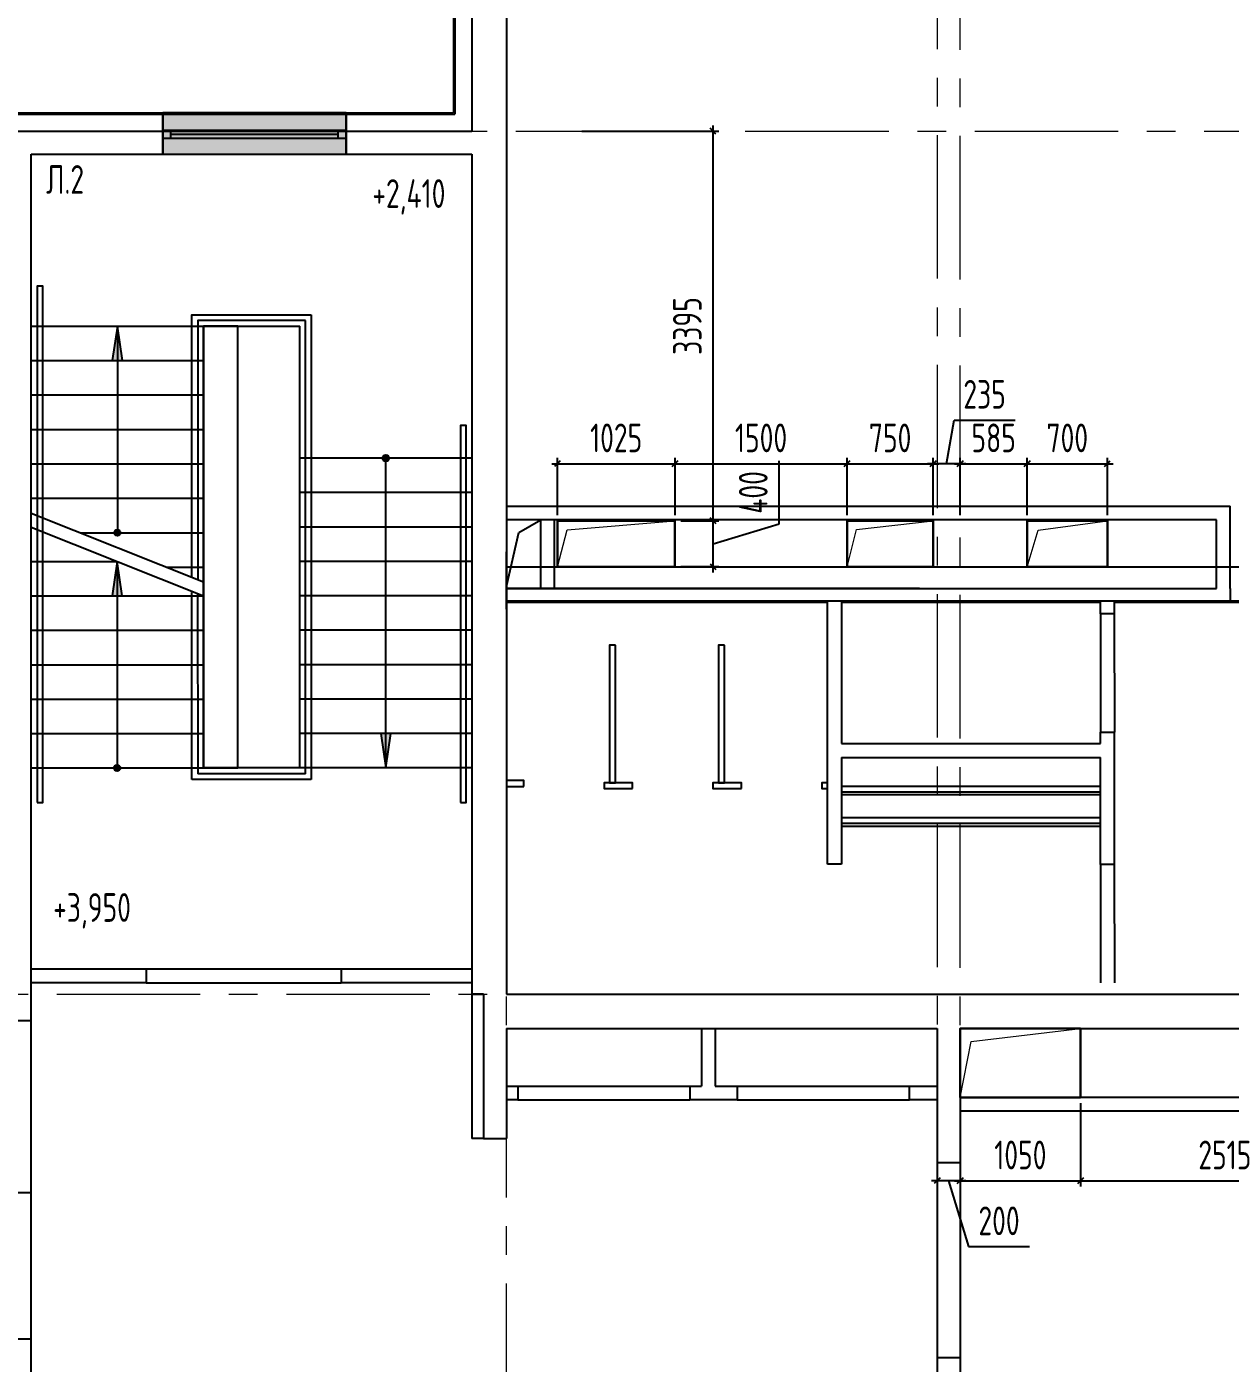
# Model space of a CAD drawing. Header units: millimetres. Extents: x -185251 to 7892985, y -102157 to 319855.
# Drawn here: x -157688 to -147199, y 27520 to 39167 of the extents above; entities that cross this region are included whole.
import ezdxf
from ezdxf import colors
from ezdxf.entities.mleader import LeaderData, LeaderLine
from ezdxf.math import Vec2, Vec3

# ---------------------------------------------------------------- set-up
doc = ezdxf.new("R2010")
doc.units = ezdxf.units.MM
doc.header["$LTSCALE"] = 10
doc.linetypes.add('CENTER', pattern=[2, 1.25, -0.25, 0.25, -0.25])
for name, color, linetype, lineweight in [('013', 7, 'Continuous', 13), ('АР_Оси', 142, 'Continuous', 9), ('АР_Перегородки газоблок', 165, 'Continuous', 30)]:
    doc.layers.add(name, color=color, linetype=linetype, lineweight=lineweight)
doc.layers.add('Архитектура', color=251, linetype='Continuous')
doc.layers.add('М_предполагаемые ригели', color=161, linetype='Continuous')
doc.layers.get('0').off()
doc.layers.get('0').freeze()
doc.styles.add('ISOCPEUR', font='isocpeur.ttf', dxfattribs={"width": 0.7})
doc.styles.add('ГОСТ 2.304', font='isocpeur.ttf', dxfattribs={"width": 0.7})
doc.dimstyles.new('СПДС', dxfattribs={"dimscale": 100, "dimtxt": 2.5, "dimasz": 0.5, "dimexe": 0.5, "dimexo": 1, "dimgap": 1, "dimtad": 1, "dimdec": 0, "dimrnd": 5, "dimtxsty": 'ГОСТ 2.304', "dimblk": 'OBLIQUE', "dimcen": 2.5, "dimdle": 0.5, "dimadec": 0, "dimazin": 2, "dimtfac": 0.75, "dimtdec": 0, "dimtmove": 1, "dimatfit": 3, "dimfxl": 1, "dimtolj": 1, "dimarcsym": 1})

# ---------------------------------------------------------------- blocks, each defined once
blk = doc.blocks.new('*U120')
h = blk.add_hatch(color=256)
h.dxf.hatch_style = 1
edge = h.paths.add_edge_path()
edge.add_arc((0, 0), 27.6, 359.64, 719.64)
h = blk.add_hatch(color=256)
h.dxf.hatch_style = 1
h.paths.add_polyline_path([(1500, -44), (1500, 44), (1800, 0)])
blk.add_line((1800, 0), (0, 0))
blk.add_lwpolyline([(1500, 44), (1500, -44), (1800, 0), (1500, 44)])
blk.add_circle((0, 0), 27.6)
blk = doc.blocks.new('*U35')
h = blk.add_hatch(color=256)
h.dxf.hatch_style = 1
edge = h.paths.add_edge_path()
edge.add_arc((0, 0), 27.6, 359.64, 719.64)
h = blk.add_hatch(color=256)
h.dxf.hatch_style = 1
h.paths.add_polyline_path([(2400, -44), (2400, 44), (2700, 0)])
blk.add_line((2700, 0), (0, 0))
blk.add_lwpolyline([(2400, 44), (2400, -44), (2700, 0), (2400, 44)])
blk.add_circle((0, 0), 27.6)
blk = doc.blocks.new('_DOTSMALL')
at = {"color": 0, "linetype": 'ByBlock', "const_width": 0.5}
blk.add_lwpolyline([(-0.0625, 0, 1), (0.0625, 0, 1)], format="xyb", close=True, dxfattribs=at)
blk = doc.blocks.new('A$Cf7807619')
at = {"layer": 'АР_Перегородки газоблок', "color": 0, "lineweight": 25, "ltscale": 100}
for points in [[(0, -250), (2257, -250)], [(0, -300), (2257, -300)], [(2257, -325), (0, -325)]]:
    blk.add_lwpolyline(points, dxfattribs=at)
blk = doc.blocks.new('*U57')
h = blk.add_hatch(color=256)
h.dxf.hatch_style = 1
edge = h.paths.add_edge_path()
edge.add_arc((0, 0), 27.6, 359.64, 719.64)
h = blk.add_hatch(color=256)
h.dxf.hatch_style = 1
h.paths.add_polyline_path([(1500, -44), (1500, 44), (1800, 0)])
blk.add_line((1800, 0), (0, 0))
blk.add_lwpolyline([(1500, 44), (1500, -44), (1800, 0), (1500, 44)])
blk.add_circle((0, 0), 27.6)
blk = doc.blocks.new('*U40')
at = {"true_color": 0xffffff}
h = blk.add_hatch(color=7, dxfattribs=at)
h.dxf.hatch_style = 1
h.paths.add_polyline_path([(-1600, -140), (0, -140), (0, 220), (-1600, 220)])
at = {"lineweight": 30}
for p, q in [((-1600, -140), (-1600, 220)), ((0, -140), (0, 220))]:
    blk.add_line(p, q, dxfattribs=at)
for p, q in [((0, 220), (-1600, 220)), ((-1600, 70), (0, 70)), ((-1600, 0), (0, 0)), ((-1530, 0), (-1530, 70)), ((-1530, 35), (-70, 35)), ((-70, 0), (-70, 70)), ((-1600, -140), (0, -140)), ((-1600, -140), (-1600, -140)), ((-1600, -140), (-1600, -140)), ((0, -140), (0, -140)), ((0, -140), (0, -140))]:
    blk.add_line(p, q)
blk = doc.blocks.new('_Oblique')
at = {"color": 0, "linetype": 'ByBlock', "lineweight": -2}
blk.add_line((-0.5, -0.5), (0.5, 0.5), dxfattribs=at)
blk = doc.blocks.new('*D343')
at = {"layer": '013', "color": 0, "linetype": 'ByBlock', "lineweight": -2, "transparency": 16777216}
for p, q in [((-153063, 34912), (-153063, 35409)), ((-152038, 34912), (-152038, 35409)), ((-153113, 35359), (-151988, 35359))]:
    blk.add_line(p, q, dxfattribs=at)
at = {"layer": 'Defpoints', "color": 0, "linetype": 'ByBlock', "transparency": 16777216}
for p in [(-152038, 35359), (-153063, 34862), (-152038, 34862)]:
    blk.add_point(p, dxfattribs=at)
at = {"layer": '013', "color": 0, "linetype": 'ByBlock', "lineweight": -2, "transparency": 16777216, "xscale": 50, "yscale": 50, "zscale": 50, "rotation": 180}
blk.add_blockref('_Oblique', (-153063, 35359), dxfattribs=at)
at = {"layer": '013', "color": 0, "linetype": 'ByBlock', "lineweight": -2, "transparency": 16777216, "xscale": 50, "yscale": 50, "zscale": 50}
blk.add_blockref('_Oblique', (-152038, 35359), dxfattribs=at)
at = {"layer": '013', "color": 0, "linetype": 'ByBlock', "transparency": 16777216, "insert": (-152551, 35584), "char_height": 250, "attachment_point": 5, "style": 'ГОСТ 2.304'}
blk.add_mtext('\\A1;1025', dxfattribs=at)
blk = doc.blocks.new('*D344')
at = {"layer": '013', "color": 0, "linetype": 'ByBlock', "lineweight": -2, "transparency": 16777216}
for p, q in [((-148969, 34919), (-148969, 35409)), ((-148269, 34912), (-148269, 35409)), ((-149019, 35359), (-148219, 35359))]:
    blk.add_line(p, q, dxfattribs=at)
at = {"layer": 'Defpoints', "color": 0, "linetype": 'ByBlock', "transparency": 16777216}
for p in [(-148269, 35359), (-148969, 34869), (-148269, 34862)]:
    blk.add_point(p, dxfattribs=at)
at = {"layer": '013', "color": 0, "linetype": 'ByBlock', "lineweight": -2, "transparency": 16777216, "xscale": 50, "yscale": 50, "zscale": 50, "rotation": 180}
blk.add_blockref('_Oblique', (-148969, 35359), dxfattribs=at)
at = {"layer": '013', "color": 0, "linetype": 'ByBlock', "lineweight": -2, "transparency": 16777216, "xscale": 50, "yscale": 50, "zscale": 50}
blk.add_blockref('_Oblique', (-148269, 35359), dxfattribs=at)
at = {"layer": '013', "color": 0, "linetype": 'ByBlock', "transparency": 16777216, "insert": (-148619, 35584), "char_height": 250, "attachment_point": 5, "style": 'ГОСТ 2.304'}
blk.add_mtext('\\A1;700', dxfattribs=at)
blk = doc.blocks.new('*D351')
at = {"layer": '013', "color": 0, "linetype": 'ByBlock', "lineweight": -2, "transparency": 16777216}
for p, q in [((-152850, 38257), (-151656, 38257)), ((-151706, 34812), (-151706, 38307)), ((-151988, 34862), (-151656, 34862))]:
    blk.add_line(p, q, dxfattribs=at)
at = {"layer": 'Defpoints', "color": 0, "linetype": 'ByBlock', "transparency": 16777216}
for p in [(-152900, 38257), (-151706, 38257), (-152038, 34862)]:
    blk.add_point(p, dxfattribs=at)
at = {"layer": '013', "color": 0, "linetype": 'ByBlock', "lineweight": -2, "transparency": 16777216, "xscale": 50, "yscale": 50, "zscale": 50}
for p, rotation in [((-151706, 38257), 90), ((-151706, 34862), 270)]:
    blk.add_blockref('_Oblique', p, dxfattribs=dict(at, rotation=rotation))
at = {"layer": '013', "color": 0, "linetype": 'ByBlock', "transparency": 16777216, "insert": (-151931, 36559), "char_height": 250, "attachment_point": 5, "rotation": 90, "style": 'ГОСТ 2.304'}
blk.add_mtext('\\A1;3395', dxfattribs=at)
blk = doc.blocks.new('*D304')
at = {"layer": '013', "color": 0, "linetype": 'ByBlock', "lineweight": -2, "transparency": 16777216}
for p, q in [((-149553, 29786), (-149553, 29060)), ((-148503, 29786), (-148503, 29060)), ((-149603, 29110), (-148453, 29110))]:
    blk.add_line(p, q, dxfattribs=at)
at = {"layer": 'Defpoints', "color": 0, "linetype": 'ByBlock', "transparency": 16777216}
for p in [(-149553, 29836), (-148503, 29836), (-148503, 29110)]:
    blk.add_point(p, dxfattribs=at)
at = {"layer": '013', "color": 0, "linetype": 'ByBlock', "lineweight": -2, "transparency": 16777216, "xscale": 50, "yscale": 50, "zscale": 50, "rotation": 180}
blk.add_blockref('_Oblique', (-149553, 29110), dxfattribs=at)
at = {"layer": '013', "color": 0, "linetype": 'ByBlock', "lineweight": -2, "transparency": 16777216, "xscale": 50, "yscale": 50, "zscale": 50}
blk.add_blockref('_Oblique', (-148503, 29110), dxfattribs=at)
at = {"layer": '013', "color": 0, "linetype": 'ByBlock', "transparency": 16777216, "insert": (-149028, 29335), "char_height": 250, "attachment_point": 5, "style": 'ГОСТ 2.304'}
blk.add_mtext('\\A1;1050', dxfattribs=at)
blk = doc.blocks.new('*D323')
at = {"layer": '013', "color": 0, "linetype": 'ByBlock', "lineweight": -2, "transparency": 16777216}
for p, q in [((-150538, 34912), (-150538, 35409)), ((-149788, 34912), (-149788, 35409)), ((-150588, 35359), (-149738, 35359))]:
    blk.add_line(p, q, dxfattribs=at)
at = {"layer": 'Defpoints', "color": 0, "linetype": 'ByBlock', "transparency": 16777216}
for p in [(-149788, 35359), (-150538, 34862), (-149788, 34862)]:
    blk.add_point(p, dxfattribs=at)
at = {"layer": '013', "color": 0, "linetype": 'ByBlock', "lineweight": -2, "transparency": 16777216, "xscale": 50, "yscale": 50, "zscale": 50, "rotation": 180}
blk.add_blockref('_Oblique', (-150538, 35359), dxfattribs=at)
at = {"layer": '013', "color": 0, "linetype": 'ByBlock', "lineweight": -2, "transparency": 16777216, "xscale": 50, "yscale": 50, "zscale": 50}
blk.add_blockref('_Oblique', (-149788, 35359), dxfattribs=at)
at = {"layer": '013', "color": 0, "linetype": 'ByBlock', "transparency": 16777216, "insert": (-150163, 35584), "char_height": 250, "attachment_point": 5, "style": 'ГОСТ 2.304'}
blk.add_mtext('\\A1;750', dxfattribs=at)
blk = doc.blocks.new('*D551')
at = {"layer": '013', "color": 0, "linetype": 'ByBlock', "lineweight": -2, "transparency": 16777216}
for p, q in [((-149753, 29765), (-149753, 29061)), ((-149553, 29786), (-149553, 29061)), ((-149503, 29111), (-149803, 29111)), ((-149653, 29111), (-149481, 28536)), ((-149481, 28536), (-148948, 28536))]:
    blk.add_line(p, q, dxfattribs=at)
at = {"layer": 'Defpoints', "color": 0, "linetype": 'ByBlock', "transparency": 16777216}
for p in [(-149553, 29836), (-149753, 29815), (-149753, 29111)]:
    blk.add_point(p, dxfattribs=at)
at = {"layer": '013', "color": 0, "linetype": 'ByBlock', "lineweight": -2, "transparency": 16777216, "xscale": 50, "yscale": 50, "zscale": 50, "rotation": 180}
blk.add_blockref('_Oblique', (-149753, 29111), dxfattribs=at)
at = {"layer": '013', "color": 0, "linetype": 'ByBlock', "lineweight": -2, "transparency": 16777216, "xscale": 50, "yscale": 50, "zscale": 50}
blk.add_blockref('_Oblique', (-149553, 29111), dxfattribs=at)
at = {"layer": '013', "color": 0, "linetype": 'ByBlock', "transparency": 16777216, "insert": (-149214, 28761), "char_height": 250, "attachment_point": 5, "style": 'ГОСТ 2.304'}
blk.add_mtext('\\A1;200', dxfattribs=at)
blk = doc.blocks.new('*D552')
at = {"layer": '013', "color": 0, "linetype": 'ByBlock', "lineweight": -2, "transparency": 16777216}
for p, q in [((-145988, 29836), (-145988, 29060)), ((-148503, 29786), (-148503, 29060)), ((-148553, 29110), (-145938, 29110))]:
    blk.add_line(p, q, dxfattribs=at)
at = {"layer": 'Defpoints', "color": 0, "linetype": 'ByBlock', "transparency": 16777216}
for p in [(-148503, 29836), (-145988, 29886), (-145988, 29110)]:
    blk.add_point(p, dxfattribs=at)
at = {"layer": '013', "color": 0, "linetype": 'ByBlock', "lineweight": -2, "transparency": 16777216, "xscale": 50, "yscale": 50, "zscale": 50, "rotation": 180}
blk.add_blockref('_Oblique', (-148503, 29110), dxfattribs=at)
at = {"layer": '013', "color": 0, "linetype": 'ByBlock', "lineweight": -2, "transparency": 16777216, "xscale": 50, "yscale": 50, "zscale": 50}
blk.add_blockref('_Oblique', (-145988, 29110), dxfattribs=at)
at = {"layer": '013', "color": 0, "linetype": 'ByBlock', "transparency": 16777216, "insert": (-147246, 29335), "char_height": 250, "attachment_point": 5, "style": 'ГОСТ 2.304'}
blk.add_mtext('\\A1;2515', dxfattribs=at)
blk = doc.blocks.new('*D555')
at = {"layer": '013', "color": 0, "linetype": 'ByBlock', "lineweight": -2, "transparency": 16777216}
for p, q in [((-151131, 34834), (-151131, 35384)), ((-151988, 34862), (-151656, 34862)), ((-151706, 34412), (-151706, 34912)), ((-151706, 34662), (-151131, 34834)), ((-151988, 34462), (-151656, 34462))]:
    blk.add_line(p, q, dxfattribs=at)
at = {"layer": 'Defpoints', "color": 0, "linetype": 'ByBlock', "transparency": 16777216}
for p in [(-152038, 34862), (-151706, 34862), (-152038, 34462)]:
    blk.add_point(p, dxfattribs=at)
at = {"layer": '013', "color": 0, "linetype": 'ByBlock', "lineweight": -2, "transparency": 16777216, "xscale": 50, "yscale": 50, "zscale": 50}
for p, rotation in [((-151706, 34862), 90), ((-151706, 34462), 270)]:
    blk.add_blockref('_Oblique', p, dxfattribs=dict(at, rotation=rotation))
at = {"layer": '013', "color": 0, "linetype": 'ByBlock', "transparency": 16777216, "insert": (-151356, 35109), "char_height": 250, "attachment_point": 5, "rotation": 90, "style": 'ГОСТ 2.304'}
blk.add_mtext('\\A1;400', dxfattribs=at)
blk = doc.blocks.new('*D556')
at = {"layer": '013', "color": 0, "linetype": 'ByBlock', "lineweight": -2, "transparency": 16777216}
for p, q in [((-152038, 34912), (-152038, 35409)), ((-150538, 34912), (-150538, 35409)), ((-152088, 35359), (-150488, 35359))]:
    blk.add_line(p, q, dxfattribs=at)
at = {"layer": 'Defpoints', "color": 0, "linetype": 'ByBlock', "transparency": 16777216}
for p in [(-150538, 35359), (-152038, 34862), (-150538, 34862)]:
    blk.add_point(p, dxfattribs=at)
at = {"layer": '013', "color": 0, "linetype": 'ByBlock', "lineweight": -2, "transparency": 16777216, "xscale": 50, "yscale": 50, "zscale": 50, "rotation": 180}
blk.add_blockref('_Oblique', (-152038, 35359), dxfattribs=at)
at = {"layer": '013', "color": 0, "linetype": 'ByBlock', "lineweight": -2, "transparency": 16777216, "xscale": 50, "yscale": 50, "zscale": 50}
blk.add_blockref('_Oblique', (-150538, 35359), dxfattribs=at)
at = {"layer": '013', "color": 0, "linetype": 'ByBlock', "transparency": 16777216, "insert": (-151288, 35584), "char_height": 250, "attachment_point": 5, "style": 'ГОСТ 2.304'}
blk.add_mtext('\\A1;1500', dxfattribs=at)
blk = doc.blocks.new('*D557')
at = {"layer": '013', "color": 0, "linetype": 'ByBlock', "lineweight": -2, "transparency": 16777216}
for p, q in [((-149553, 34912), (-149553, 35409)), ((-148969, 34912), (-148969, 35409)), ((-149603, 35359), (-148919, 35359))]:
    blk.add_line(p, q, dxfattribs=at)
at = {"layer": 'Defpoints', "color": 0, "linetype": 'ByBlock', "transparency": 16777216}
for p in [(-148969, 35359), (-149553, 34862), (-148969, 34862)]:
    blk.add_point(p, dxfattribs=at)
at = {"layer": '013', "color": 0, "linetype": 'ByBlock', "lineweight": -2, "transparency": 16777216, "xscale": 50, "yscale": 50, "zscale": 50, "rotation": 180}
blk.add_blockref('_Oblique', (-149553, 35359), dxfattribs=at)
at = {"layer": '013', "color": 0, "linetype": 'ByBlock', "lineweight": -2, "transparency": 16777216, "xscale": 50, "yscale": 50, "zscale": 50}
blk.add_blockref('_Oblique', (-148969, 35359), dxfattribs=at)
at = {"layer": '013', "color": 0, "linetype": 'ByBlock', "transparency": 16777216, "insert": (-149261, 35584), "char_height": 250, "attachment_point": 5, "style": 'ГОСТ 2.304'}
blk.add_mtext('\\A1;585', dxfattribs=at)
blk = doc.blocks.new('*D559')
at = {"layer": '013', "color": 0, "linetype": 'ByBlock', "lineweight": -2, "transparency": 16777216}
for p, q in [((-149671, 35359), (-149606, 35739)), ((-149606, 35739), (-149074, 35739)), ((-149788, 34912), (-149788, 35409)), ((-149553, 34919), (-149553, 35409)), ((-149503, 35359), (-149838, 35359))]:
    blk.add_line(p, q, dxfattribs=at)
at = {"layer": 'Defpoints', "color": 0, "linetype": 'ByBlock', "transparency": 16777216}
for p in [(-149788, 35359), (-149788, 34862), (-149553, 34869)]:
    blk.add_point(p, dxfattribs=at)
at = {"layer": '013', "color": 0, "linetype": 'ByBlock', "lineweight": -2, "transparency": 16777216, "xscale": 50, "yscale": 50, "zscale": 50, "rotation": 180}
blk.add_blockref('_Oblique', (-149788, 35359), dxfattribs=at)
at = {"layer": '013', "color": 0, "linetype": 'ByBlock', "lineweight": -2, "transparency": 16777216, "xscale": 50, "yscale": 50, "zscale": 50}
blk.add_blockref('_Oblique', (-149553, 35359), dxfattribs=at)
at = {"layer": '013', "color": 0, "linetype": 'ByBlock', "transparency": 16777216, "insert": (-149340, 35964), "char_height": 250, "attachment_point": 5, "style": 'ГОСТ 2.304'}
blk.add_mtext('\\A1;235', dxfattribs=at)

msp = doc.modelspace()

# ---------------------------------------------------------------- linework, layer by layer
at = {"layer": '013', "color": 1, "linetype": 'ByBlock', "lineweight": 30}
for points in [[(-153063.2, 34461.6), (-152038.2, 34461.6), (-152038.2, 34861.6), (-153063.2, 34861.6)], [(-150538.2, 34461.6), (-149788.2, 34461.6), (-149788.2, 34861.6), (-150538.2, 34861.6)], [(-148968.6, 34461.6), (-148268.6, 34461.6), (-148268.6, 34861.6), (-148968.6, 34861.6)], [(-149553.1, 29836), (-148503.1, 29836), (-148503.1, 30436), (-149553.1, 30436)]]:
    msp.add_lwpolyline(points, close=True, dxfattribs=at)
at = {"layer": '013', "color": 1, "linetype": 'ByBlock'}
for points in [[(-153063.2, 34461.6), (-152978.7, 34783.3), (-152038.2, 34861.6)], [(-150538.2, 34461.6), (-150455.4, 34785.2), (-149788.2, 34861.6)], [(-148968.6, 34461.6), (-148872.4, 34781), (-148268.6, 34861.6)], [(-149553.1, 29836), (-149457.9, 30323.1), (-148503.1, 30436)]]:
    msp.add_lwpolyline(points, dxfattribs=at)
at = {"layer": 'АР_Оси', "linetype": 'CENTER', "ltscale": 100}
for p, q in [((-153508.1, 8965.3), (-153508.1, 43272.8)), ((-149751.2, 8971.8), (-149751.2, 43279.3)), ((-149553.1, 8965.3), (-149553.1, 43272.8)), ((-175425.4, 38256.6), (-99639.7, 38256.6)), ((-175425.4, 30736.6), (-99639.7, 30736.6))]:
    msp.add_line(p, q, dxfattribs=at)
at = {"layer": 'Архитектура', "lineweight": 25, "transparency": 33554684}
for p, q in [((-153968.1, 42381.6), (-153968.1, 38416.6)), ((-153958.1, 42371.6), (-153958.1, 38406.6)), ((-153808.1, 42221.6), (-153808.1, 38256.6)), ((-153508.1, 41921.6), (-153508.1, 30736.6)), ((-158633.3, 38406.6), (-153958.1, 38406.6)), ((-158623.3, 38416.6), (-153968.1, 38416.6)), ((-170783.3, 38256.6), (-153808.1, 38256.6)), ((-157648.1, 30507.9), (-157648.1, 38056.6)), ((-157648.1, 38056.6), (-153808.1, 38056.6)), ((-153808.1, 38056.6), (-153808.1, 30736.6)), ((-157648.1, 36557.9), (-156148.1, 36557.9)), ((-156148.3, 36557.9), (-155308.2, 36557.9)), ((-157648.1, 36257.9), (-156148.1, 36257.9)), ((-157648.1, 35957.9), (-156148.1, 35957.9)), ((-157648.1, 35657.9), (-156148.1, 35657.9)), ((-157648.1, 35357.9), (-156148.1, 35357.9)), ((-153808.1, 35407.4), (-155308, 35407.4)), ((-153809.4, 35107.4), (-155309.3, 35107.4)), ((-157648.1, 35057.9), (-156148.1, 35057.9)), ((-147198.6, 34271.2), (-147198.6, 34989.4)), ((-157648.1, 34928), (-156148.1, 34328.5)), ((-153400, 34759.2), (-153208.2, 34869.4)), ((-153208.2, 34271.2), (-153208.2, 34869.4)), ((-153088.2, 34271.2), (-153088.2, 34869.4)), ((-147318.6, 34271.2), (-147318.6, 34869.4)), ((-157648.1, 34807.4), (-156148.1, 34207.9)), ((-157222.6, 34757.9), (-156148.1, 34757.9)), ((-153809.3, 34807.4), (-155309.3, 34807.4)), ((-153506.4, 34290.4), (-153400, 34759.2)), ((-157648.1, 34507.4), (-156897.5, 34507.4)), ((-153808.1, 34507.4), (-155308.1, 34507.4)), ((-153506.4, 34590.4), (-153506.4, 34090.4)), ((-153506.4, 34090.4), (-153506.4, 34590.4)), ((-153506.4, 34590.4), (-153506.4, 34090.4)), ((-156472, 34457.9), (-156148.1, 34457.9)), ((-149906.4, 34270.4), (-153506.4, 34270.4)), ((-153506.4, 34270.4), (-149906.4, 34270.4)), ((-157648.1, 34207.4), (-156148.2, 34207.4)), ((-156248.1, 32606.4), (-156248.1, 34237)), ((-153809.3, 34207.4), (-155309.3, 34207.4)), ((-147198.6, 34151.2), (-145698.6, 34151.2)), ((-148330.4, 34049.6), (-148330.8, 33019.6)), ((-148210.4, 34049.9), (-148207.2, 33019.6)), ((-157648.1, 33907.4), (-156148.1, 33907.4)), ((-153809.3, 33907.4), (-155309.3, 33907.4)), ((-157648.1, 33605.6), (-156148.1, 33607.4)), ((-153809.4, 33607.4), (-155309.3, 33607.4)), ((-157653.1, 33307.4), (-156148.1, 33307.4)), ((-153809.4, 33307.4), (-155309.3, 33307.4)), ((-157653.1, 33007.5), (-156148.1, 33007.5)), ((-153809.4, 33007.4), (-155309.3, 33007.4)), ((-157653.1, 32707.4), (-156148.1, 32707.4)), ((-155258, 32656.4), (-156198.1, 32656.4)), ((-153808.2, 32707.4), (-156148.1, 32707.4)), ((-155208, 32606.4), (-156248.1, 32606.4)), ((-148330.4, 31866.3), (-148330.8, 30836.3)), ((-148210.4, 31866.6), (-148207.2, 30836.3)), ((-156648.1, 30956.6), (-154948.1, 30956.6)), ((-154948.1, 30956.6), (-154948.1, 30836.6)), ((-156648.1, 30836.6), (-154948.1, 30836.6)), ((-153808.1, 30736.6), (-153708.1, 30736.6)), ((-153808.1, 30736.6), (-153808.1, 29479.1)), ((-153708.1, 30736.6), (-153808.1, 30736.6)), ((-153708.1, 30736.6), (-153708.1, 29479.1)), ((-153508.1, 30736.6), (-142553.1, 30736.6)), ((-153808.1, 30556.6), (-153808.1, 30436.6)), ((-157848.1, 30507.9), (-157648.1, 30507.9)), ((-157648.1, 29007.8), (-157648.1, 30507.8)), ((-153508.1, 30436.6), (-153508.1, 29479.1)), ((-153508.1, 30436.6), (-149753.1, 30436.6)), ((-149753.1, 30436.6), (-149753.1, 29269.1)), ((-149553.1, 30436.6), (-142553.1, 30436.6)), ((-149553.1, 30436.6), (-149553.1, 29269.1)), ((-153408.1, 29935.4), (-151908.1, 29935.4)), ((-151494.9, 29935.4), (-149994.9, 29935.4)), ((-145238.1, 29835.4), (-149553.1, 29835.4)), ((-153408.1, 29815.4), (-151908.1, 29815.4)), ((-151494.9, 29815.4), (-149994.9, 29815.4)), ((-144748.1, 29715.4), (-149553.1, 29715.4)), ((-153708.1, 29479.1), (-153808.1, 29479.1)), ((-153708.1, 29479.1), (-153508.1, 29479.1)), ((-149753.1, 29269.1), (-149553.1, 29269.1)), ((-149753.1, 29269.1), (-149553.1, 29269.1)), ((-149751.2, 27560.6), (-149751.2, 29260.6)), ((-149551.2, 27560.6), (-149551.2, 29243.6)), ((-157848.1, 29007.9), (-157648.1, 29007.9)), ((-157648.1, 27731.6), (-157648.1, 29007.9)), ((-157848.1, 27731.6), (-157648.1, 27731.6)), ((-157648.1, 26231.6), (-157648.1, 27731.6)), ((-149753.1, 27569.1), (-149753.1, 17226.6)), ((-149753.1, 27569.1), (-149553.1, 27569.1)), ((-149553.1, 27569.1), (-149553.1, 26766.6))]:
    msp.add_line(p, q, dxfattribs=at)
for points in [[(-157597.9, 32407.4), (-157547.9, 32407.4), (-157547.9, 36907.4), (-157597.9, 36907.4)], [(-156148.1, 32707.4), (-155848.1, 32707.4), (-155848.1, 36557.8), (-156148.1, 36557.8)], [(-153908.2, 32407.4), (-153858.2, 32407.4), (-153858.2, 35693.2), (-153908.2, 35693.2)], [(-152558.1, 33777.4), (-152608.1, 33777.4), (-152608.1, 32577.4), (-152558.1, 32577.4)], [(-151607.8, 33777.4), (-151657.8, 33777.4), (-151657.8, 32577.4), (-151607.8, 32577.4)], [(-153356.3, 32547.4), (-153356.3, 32597.4), (-153508.1, 32597.4), (-153508.1, 32547.4)], [(-152407.8, 32527.4), (-152407.8, 32577.4), (-152656.3, 32577.4), (-152656.3, 32527.4)], [(-151457.8, 32527.4), (-151457.8, 32577.4), (-151707.8, 32577.4), (-151707.8, 32527.4)], [(-150707.8, 32527.4), (-150707.8, 32577.4), (-150757.8, 32577.4), (-150757.8, 32527.4)]]:
    msp.add_lwpolyline(points, close=True, dxfattribs=at)
for points in [[(-156248.8, 34368.7), (-156248.1, 36656.4), (-155208, 36656.4)], [(-155258, 36606.4), (-156198.1, 36606.4), (-156198.1, 34348.5)], [(-155258, 32656.4), (-155258, 36606.4)], [(-155208, 36656.4), (-155208, 32606.4)], [(-156148.2, 32707.4), (-156148.3, 36556.3)], [(-155308.1, 32707.4), (-155308.2, 36556.4)], [(-153508.1, 34989.4), (-147198.6, 34989.4)], [(-147318.6, 34869.4), (-153508.1, 34869.4)], [(-153508.1, 34271.2), (-147318.6, 34271.2)], [(-153088.2, 34271.2), (-153088.2, 34271.2)], [(-147198.6, 34271.2), (-147198.6, 34151.2)], [(-147198.6, 34271.2), (-147198.6, 34271.2)], [(-156200.4, 34219.2), (-156198.1, 32656.4)], [(-153508.1, 34151.2), (-150707.8, 34151.2)], [(-150707.8, 31869.1), (-150707.8, 34151.2)], [(-150587.8, 34151.3), (-148330.7, 34151.3)], [(-150587.8, 34151.2), (-150587.8, 32919.6)], [(-148330.4, 34049.6), (-148330.7, 34151.2)], [(-148210.7, 34151.2), (-147198.6, 34151.2)], [(-148210.7, 34151.2), (-148210.4, 34049.9)], [(-148210.4, 34049.9), (-148330.4, 34049.6)], [(-148330.8, 32919.6), (-148330.8, 33019.6), (-148210.4, 33019.6)], [(-148210.4, 33019.6), (-148210.4, 31866.6)], [(-150587.8, 32919.6), (-148330.8, 32919.6)], [(-150587.8, 32799.6), (-150587.8, 31869.1)], [(-150587.8, 32799.6), (-148330.8, 32799.6)], [(-148330.4, 31866.6), (-148330.7, 32799.6)], [(-155463.8, 32606.4), (-155463.8, 32606.4)], [(-148325, 32272.7), (-150587.8, 32272.8)], [(-148325, 32222.7), (-150587.8, 32222.8)], [(-148325, 32197.7), (-150587.8, 32197.8)], [(-150587.8, 31869.1), (-150707.8, 31869.1)], [(-148210.4, 31866.6), (-148330.4, 31866.6)], [(-157648.1, 30956.6), (-156648.1, 30956.6), (-156648.1, 30836.6), (-157648.1, 30836.6)], [(-154948.1, 30956.6), (-153808.1, 30956.6)], [(-153808.1, 30836.6), (-154948.1, 30836.6)], [(-151808.1, 30436.6), (-151808.1, 29935.4)], [(-151688.1, 30436.6), (-151688.1, 29935.4)], [(-153508.1, 29935.4), (-153408.1, 29935.4)], [(-153408.1, 29935.4), (-153408.1, 29815.4)], [(-151908.1, 29935.4), (-151808.1, 29935.4)], [(-151494.9, 29935.4), (-151494.9, 29815.4), (-151908.1, 29815.4)], [(-151908.1, 29935.4), (-151908.1, 29815.4)], [(-151688.1, 29935.4), (-151494.9, 29935.4)], [(-149994.9, 29935.4), (-149753.1, 29935.4)], [(-149753.1, 29815.4), (-149994.9, 29815.4), (-149994.9, 29935.4)], [(-153408.1, 29815.4), (-153508.1, 29815.4)]]:
    msp.add_lwpolyline(points, dxfattribs=at)
at = {"layer": 'М_предполагаемые ригели', "linetype": 'ByBlock'}
msp.add_lwpolyline([(-153508.1, 34461.6), (-119308.1, 34461.6), (-119308.1, 34161.6), (-153508.1, 34161.6)], close=True, dxfattribs=at)

# ---------------------------------------------------------------- block references
at = {"layer": 'Архитектура', "lineweight": 25, "transparency": 33554684}
for name, p in [('*U40', (-154903.1, 38196.6)), ('A$Cf7807619', (-150587.8, 32799.6))]:
    msp.add_blockref(name, p, dxfattribs=at)
for name, p, rotation in [('*U57', (-156898.1, 34757.9), 89.99999999999999), ('*U35', (-154558.1, 35407.4), 270), ('*U120', (-156900.6, 32707.4), 89.99999999999999)]:
    msp.add_blockref(name, p, dxfattribs=dict(at, rotation=rotation))

# ---------------------------------------------------------------- dimensions: what is measured, and where the dimension line sits
at = {"layer": '013', "color": 1, "linetype": 'ByBlock'}
for base, p1, p2, picture, middle in [((-151706, 38256.6), (-152038.2, 34861.6), (-152899.6, 38256.6), '*D351', (-151931, 36559.1)), ((-151706, 34861.6), (-152038.2, 34461.6), (-152038.2, 34861.6), '*D555', (-151356, 34934.1))]:
    dim = msp.add_linear_dim(base=base, p1=p1, p2=p2, angle=90, dimstyle='СПДС', override={"dimasz": 0.5, "dimexe": 0.5, "dimexo": 0.5, "dimrnd": 5, "dimdle": 0.5}, dxfattribs=at)
    dim.commit()
    dim.dimension.update_dxf_attribs({"geometry": picture, "text_midpoint": middle})
dim = msp.add_linear_dim(base=(-149788.2, 35358.7), p1=(-149553.1, 34869.4), p2=(-149788.2, 34861.6), dimstyle='СПДС', override={"dimasz": 0.5, "dimexe": 0.5, "dimexo": 0.5, "dimrnd": 5, "dimdle": 0.5}, dxfattribs=at)
dim.commit()
dim.dimension.update_dxf_attribs({"geometry": '*D559', "text_midpoint": (-149506, 35739.5), "dimtype": 160})
for base, p1, p2, picture, middle in [((-152038.2, 35358.7), (-153063.2, 34861.6), (-152038.2, 34861.6), '*D343', (-152550.7, 35583.7)), ((-150538.2, 35358.7), (-152038.2, 34861.6), (-150538.2, 34861.6), '*D556', (-151288.2, 35583.7)), ((-149788.2, 35358.7), (-150538.2, 34861.6), (-149788.2, 34861.6), '*D323', (-150163.2, 35583.7)), ((-148968.601, 35358.7236), (-149553.1416, 34861.5788), (-148968.601, 34861.5788), '*D557', (-149260.8713, 35583.7236)), ((-148268.6, 35358.7), (-148968.6, 34869.4), (-148268.6, 34861.6), '*D344', (-148618.6, 35583.7)), ((-149753.1, 29111.5), (-149553.1, 29836), (-149753.1, 29815.4), '*D551', (-149380.6, 28761.5)), ((-148503.1, 29109.6), (-149553.1, 29836), (-148503.1, 29836), '*D304', (-149028.1, 29334.6)), ((-145988.1, 29109.6), (-148503.1, 29836), (-145988.1, 29886), '*D552', (-147245.6, 29334.6))]:
    dim = msp.add_linear_dim(base=base, p1=p1, p2=p2, dimstyle='СПДС', override={"dimasz": 0.5, "dimexe": 0.5, "dimexo": 0.5, "dimrnd": 5, "dimdle": 0.5}, dxfattribs=at)
    dim.commit()
    dim.dimension.update_dxf_attribs({"geometry": picture, "text_midpoint": middle})

# ---------------------------------------------------------------- leaders
at = {"layer": 'Архитектура', "lineweight": 25, "transparency": 33554684}
ml = msp.add_multileader_mtext('Standard', dxfattribs=at)
ml.set_content('+13,700', color=256, style='ISOCPEUR')
ml.set_leader_properties(color=256, linetype='Continuous', lineweight=-1)
ml.set_arrow_properties(name='DOTSMALL')
ml.build(insert=Vec2(0, 0))
ml.multileader.update_dxf_attribs({"has_text_frame": 1, "text_left_attachment_type": 4, "text_right_attachment_type": 4, "dogleg_length": 100, "arrow_head_size": 180})
ctx = ml.context
ctx.base_point, ctx.char_height, ctx.arrow_head_size, ctx.landing_gap_size, ctx.plane_origin = Vec3(-153128.5, 305780.9), 250, 180, 50, Vec3(-155938.5, 304929.3)
ctx.left_attachment, ctx.right_attachment = 4, 4
notes = []
notes.append((ctx, [(0, (0, 0, 0), (0, 0), (1, 0), 1, [])]))
ctx.mtext.insert, ctx.mtext.width, ctx.mtext.line_spacing_style, ctx.mtext.flow_direction = Vec3(-153078.5, 306114.2), 852.697, 2, 5
ml = msp.add_multileader_mtext('Standard', dxfattribs=at)
ml.set_content('Л.2', color=256, style='ISOCPEUR')
ml.set_leader_properties(color=256, linetype='Continuous', lineweight=-1)
ml.set_arrow_properties(name='DOTSMALL')
ml.build(insert=Vec2(0, 0))
ml.multileader.update_dxf_attribs({"has_text_frame": 1, "text_left_attachment_type": 4, "text_right_attachment_type": 4, "dogleg_length": 100, "arrow_head_size": 180})
ctx = ml.context
ctx.base_point, ctx.char_height, ctx.arrow_head_size, ctx.landing_gap_size, ctx.plane_origin = Vec3(-155818.3, 305092.3, 0), 250, 180, 50, Vec3(-91789.1, 292800.5, 0)
ctx.left_attachment, ctx.right_attachment = 4, 4
notes.append((ctx, [(0, (0, 0, 0), (0, 0), (1, 0), 1, [])]))
ctx.mtext.insert, ctx.mtext.width, ctx.mtext.line_spacing_style, ctx.mtext.flow_direction = Vec3(-155768.3, 305425.7, 0), 852.697, 2, 5
ml = msp.add_multileader_mtext('Standard', dxfattribs=at)
ml.set_content('+15,850', color=256, style='ISOCPEUR')
ml.set_leader_properties(color=256, linetype='Continuous', lineweight=-1)
ml.set_arrow_properties(name='DOTSMALL')
ml.build(insert=Vec2(0, 0))
ml.multileader.update_dxf_attribs({"has_text_frame": 1, "text_left_attachment_type": 4, "text_right_attachment_type": 4, "dogleg_length": 100, "arrow_head_size": 180})
ctx = ml.context
ctx.base_point, ctx.char_height, ctx.arrow_head_size, ctx.landing_gap_size, ctx.plane_origin = Vec3(-153165, 299863.7), 250, 180, 50, Vec3(-154468.2, 298656.1)
ctx.left_attachment, ctx.right_attachment = 4, 4
notes.append((ctx, [(0, (0, 0, 0), (0, 0), (1, 0), 1, [])]))
ctx.mtext.insert, ctx.mtext.width, ctx.mtext.defined_height, ctx.mtext.line_spacing_style, ctx.mtext.flow_direction = Vec3(-153115, 300197), 696.035, 776.5, 2, 5
ml = msp.add_multileader_mtext('Standard', dxfattribs=at)
ml.set_content('Л.2', color=256, style='ISOCPEUR')
ml.set_leader_properties(color=256, linetype='Continuous', lineweight=-1)
ml.set_arrow_properties(name='DOTSMALL')
ml.build(insert=Vec2(0, 0))
ml.multileader.update_dxf_attribs({"has_text_frame": 1, "text_left_attachment_type": 4, "text_right_attachment_type": 4, "dogleg_length": 100, "arrow_head_size": 180})
ctx = ml.context
ctx.base_point, ctx.char_height, ctx.arrow_head_size, ctx.landing_gap_size, ctx.plane_origin = Vec3(-155501.4, 214032.7, 0), 250, 180, 50, Vec3(-129706.2, 200566.2, 0)
ctx.left_attachment, ctx.right_attachment = 4, 4
notes.append((ctx, [(0, (0, 0, 0), (0, 0), (1, 0), 1, [])]))
ctx.mtext.insert, ctx.mtext.width, ctx.mtext.line_spacing_style, ctx.mtext.flow_direction = Vec3(-155451.4, 214366, 0), 852.697, 2, 5
ml = msp.add_multileader_mtext('Standard', dxfattribs=at)
ml.set_content('+9,800', color=256, style='ISOCPEUR')
ml.set_leader_properties(color=256, linetype='Continuous', lineweight=-1)
ml.set_arrow_properties(name='DOTSMALL')
ml.build(insert=Vec2(0, 0))
ml.multileader.update_dxf_attribs({"has_text_frame": 1, "text_left_attachment_type": 4, "text_right_attachment_type": 4, "dogleg_length": 100, "arrow_head_size": 180})
ctx = ml.context
ctx.base_point, ctx.char_height, ctx.arrow_head_size, ctx.landing_gap_size, ctx.plane_origin = Vec3(-152582.7, 213955.7), 250, 180, 50, Vec3(-155731.7, 213023.6)
ctx.left_attachment, ctx.right_attachment = 4, 4
notes.append((ctx, [(0, (0, 0, 0), (0, 0), (1, 0), 1, [])]))
ctx.mtext.insert, ctx.mtext.width, ctx.mtext.line_spacing_style, ctx.mtext.flow_direction = Vec3(-152532.7, 214289), 852.697, 2, 5
ml = msp.add_multileader_mtext('Standard', dxfattribs=at)
ml.set_content('+11,750', color=256, style='ISOCPEUR')
ml.set_leader_properties(color=256, linetype='Continuous', lineweight=-1)
ml.set_arrow_properties(name='DOTSMALL')
ml.build(insert=Vec2(0, 0))
ml.multileader.update_dxf_attribs({"has_text_frame": 1, "text_left_attachment_type": 4, "text_right_attachment_type": 4, "dogleg_length": 100, "arrow_head_size": 180})
ctx = ml.context
ctx.base_point, ctx.char_height, ctx.arrow_head_size, ctx.landing_gap_size, ctx.plane_origin = Vec3(-155526.1, 207799.1), 250, 180, 50, Vec3(-154118.5, 206726)
ctx.left_attachment, ctx.right_attachment = 4, 4
notes.append((ctx, [(0, (0, 0, 0), (0, 0), (1, 0), 1, [])]))
ctx.mtext.insert, ctx.mtext.width, ctx.mtext.defined_height, ctx.mtext.line_spacing_style, ctx.mtext.flow_direction = Vec3(-155476.1, 208132.4), 696.035, 912.5, 2, 5
ml = msp.add_multileader_mtext('Standard', dxfattribs=at)
ml.set_content('+12,200', color=256, style='ISOCPEUR')
ml.set_leader_properties(color=256, linetype='Continuous', lineweight=-1)
ml.set_arrow_properties(name='DOTSMALL')
ml.build(insert=Vec2(0, 0))
ml.multileader.update_dxf_attribs({"has_text_frame": 1, "text_left_attachment_type": 4, "text_right_attachment_type": 4, "dogleg_length": 100, "arrow_head_size": 180})
ctx = ml.context
ctx.base_point, ctx.char_height, ctx.arrow_head_size, ctx.landing_gap_size, ctx.plane_origin = Vec3(-159917.7, 188208.1), 250, 180, 50, Vec3(-134681.8, 176585)
ctx.left_attachment, ctx.right_attachment = 4, 4
notes.append((ctx, [(0, (0, 0, 0), (0, 0), (1, 0), 1, [])]))
ctx.mtext.insert, ctx.mtext.width, ctx.mtext.line_spacing_style, ctx.mtext.flow_direction = Vec3(-159867.7, 188541.4), 852.697, 2, 5
ml = msp.add_multileader_mtext('Standard', dxfattribs=at)
ml.set_content('+12,650', color=256, style='ISOCPEUR')
ml.set_leader_properties(color=256, linetype='Continuous', lineweight=-1)
ml.set_arrow_properties(name='DOTSMALL')
ml.build(insert=Vec2(0, 0))
ml.multileader.update_dxf_attribs({"has_text_frame": 1, "text_left_attachment_type": 4, "text_right_attachment_type": 4, "dogleg_length": 100, "arrow_head_size": 180})
ctx = ml.context
ctx.base_point, ctx.char_height, ctx.arrow_head_size, ctx.landing_gap_size, ctx.plane_origin = Vec3(-159917.7, 187623.8), 250, 180, 50, Vec3(-134681.8, 176000.7)
ctx.left_attachment, ctx.right_attachment = 4, 4
notes.append((ctx, [(0, (0, 0, 0), (0, 0), (1, 0), 1, [])]))
ctx.mtext.insert, ctx.mtext.width, ctx.mtext.line_spacing_style, ctx.mtext.flow_direction = Vec3(-159867.7, 187957.1), 852.697, 2, 5
ml = msp.add_multileader_mtext('Standard', dxfattribs=at)
ml.set_content('Л.2', color=256, style='ISOCPEUR')
ml.set_leader_properties(color=256, linetype='Continuous', lineweight=-1)
ml.set_arrow_properties(name='DOTSMALL')
ml.build(insert=Vec2(0, 0))
ml.multileader.update_dxf_attribs({"has_text_frame": 1, "text_left_attachment_type": 4, "text_right_attachment_type": 4, "dogleg_length": 100, "arrow_head_size": 180})
ctx = ml.context
ctx.base_point, ctx.char_height, ctx.arrow_head_size, ctx.landing_gap_size, ctx.plane_origin = Vec3(-159220.3, 121413.8, 0), 250, 180, 50, Vec3(-133439.1, 107952.3, 0)
ctx.left_attachment, ctx.right_attachment = 4, 4
notes.append((ctx, [(0, (0, 0, 0), (0, 0), (1, 0), 1, [])]))
ctx.mtext.insert, ctx.mtext.width, ctx.mtext.line_spacing_style, ctx.mtext.flow_direction = Vec3(-159170.3, 121747.1, 0), 852.697, 2, 5
ml = msp.add_multileader_mtext('Standard', dxfattribs=at)
ml.set_content('+5,900', color=256, style='ISOCPEUR')
ml.set_leader_properties(color=256, linetype='Continuous', lineweight=-1)
ml.set_arrow_properties(name='DOTSMALL')
ml.build(insert=Vec2(0, 0))
ml.multileader.update_dxf_attribs({"has_text_frame": 1, "text_left_attachment_type": 4, "text_right_attachment_type": 4, "dogleg_length": 100, "arrow_head_size": 180})
ctx = ml.context
ctx.base_point, ctx.char_height, ctx.arrow_head_size, ctx.landing_gap_size, ctx.plane_origin = Vec3(-156595.8, 120962.8), 250, 180, 50, Vec3(-158757, 120371.5)
ctx.left_attachment, ctx.right_attachment = 4, 4
notes.append((ctx, [(0, (0, 0, 0), (0, 0), (1, 0), 1, [])]))
ctx.mtext.insert, ctx.mtext.width, ctx.mtext.line_spacing_style, ctx.mtext.flow_direction = Vec3(-156545.8, 121296.1), 852.697, 2, 5
ml = msp.add_multileader_mtext('Standard', dxfattribs=at)
ml.set_content('+5,900', color=256, style='ISOCPEUR')
ml.set_leader_properties(color=256, linetype='Continuous', lineweight=-1)
ml.set_arrow_properties(name='DOTSMALL')
ml.build(insert=Vec2(0, 0))
ml.multileader.update_dxf_attribs({"has_text_frame": 1, "text_left_attachment_type": 4, "text_right_attachment_type": 4, "dogleg_length": 100, "arrow_head_size": 180})
ctx = ml.context
ctx.base_point, ctx.char_height, ctx.arrow_head_size, ctx.landing_gap_size, ctx.plane_origin = Vec3(-156595.8, 120962.8), 250, 180, 50, Vec3(-158757, 120371.5)
ctx.left_attachment, ctx.right_attachment = 4, 4
notes.append((ctx, [(0, (0, 0, 0), (0, 0), (1, 0), 1, [])]))
ctx.mtext.insert, ctx.mtext.width, ctx.mtext.line_spacing_style, ctx.mtext.flow_direction = Vec3(-156545.8, 121296.1), 852.697, 2, 5
ml = msp.add_multileader_mtext('Standard', dxfattribs=at)
ml.set_content('+7,850', color=256, style='ISOCPEUR')
ml.set_leader_properties(color=256, linetype='Continuous', lineweight=-1)
ml.set_arrow_properties(name='DOTSMALL')
ml.build(insert=Vec2(0, 0))
ml.multileader.update_dxf_attribs({"has_text_frame": 1, "text_left_attachment_type": 4, "text_right_attachment_type": 4, "dogleg_length": 100, "arrow_head_size": 180})
ctx = ml.context
ctx.base_point, ctx.char_height, ctx.arrow_head_size, ctx.landing_gap_size, ctx.plane_origin = Vec3(-159260.6, 115196.7), 250, 180, 50, Vec3(-158081.6, 113958.6)
ctx.left_attachment, ctx.right_attachment = 4, 4
notes.append((ctx, [(0, (0, 0, 0), (0, 0), (1, 0), 1, [])]))
ctx.mtext.insert, ctx.mtext.width, ctx.mtext.line_spacing_style, ctx.mtext.flow_direction = Vec3(-159210.6, 115530.1), 852.697, 2, 5
ml = msp.add_multileader_mtext('Standard', dxfattribs=at)
ml.set_content('Л.2', color=256, style='ISOCPEUR')
ml.set_leader_properties(color=256, linetype='Continuous', lineweight=-1)
ml.set_arrow_properties(name='DOTSMALL')
ml.build(insert=Vec2(0, 0))
ml.multileader.update_dxf_attribs({"has_text_frame": 1, "text_left_attachment_type": 4, "text_right_attachment_type": 4, "dogleg_length": 100, "arrow_head_size": 180})
ctx = ml.context
ctx.base_point, ctx.char_height, ctx.arrow_head_size, ctx.landing_gap_size, ctx.plane_origin = Vec3(-157569, 37627.9, 0), 250, 180, 50, Vec3(-131763, 24153.6, 0)
ctx.left_attachment, ctx.right_attachment = 4, 4
notes.append((ctx, [(0, (0, 0, 0), (0, 0), (1, 0), 1, [])]))
ctx.mtext.insert, ctx.mtext.width, ctx.mtext.line_spacing_style, ctx.mtext.flow_direction = Vec3(-157519, 37961.3, 0), 852.697, 2, 5
ml = msp.add_multileader_mtext('Standard', dxfattribs=at)
ml.set_content('+2,410', color=256, style='ISOCPEUR')
ml.set_leader_properties(color=256, linetype='Continuous', lineweight=-1)
ml.set_arrow_properties(name='DOTSMALL')
ml.build(insert=Vec2(0, 0))
ml.multileader.update_dxf_attribs({"has_text_frame": 1, "text_left_attachment_type": 4, "text_right_attachment_type": 4, "dogleg_length": 100, "arrow_head_size": 180})
ctx = ml.context
ctx.base_point, ctx.char_height, ctx.arrow_head_size, ctx.landing_gap_size, ctx.plane_origin = Vec3(-154726.2, 37505), 250, 180, 50, Vec3(-157214.4, 36675.3)
ctx.left_attachment, ctx.right_attachment = 4, 4
notes.append((ctx, [(0, (0, 0, 0), (0, 0), (1, 0), 1, [])]))
ctx.mtext.insert, ctx.mtext.width, ctx.mtext.line_spacing_style, ctx.mtext.flow_direction = Vec3(-154676.2, 37838.4), 852.697, 2, 5
ml = msp.add_multileader_mtext('Standard', dxfattribs=at)
ml.set_content('+3,950', color=256, style='ISOCPEUR')
ml.set_leader_properties(color=256, linetype='Continuous', lineweight=-1)
ml.set_arrow_properties(name='DOTSMALL')
ml.build(insert=Vec2(0, 0))
ml.multileader.update_dxf_attribs({"has_text_frame": 1, "text_left_attachment_type": 4, "text_right_attachment_type": 4, "dogleg_length": 100, "arrow_head_size": 180})
ctx = ml.context
ctx.base_point, ctx.char_height, ctx.arrow_head_size, ctx.landing_gap_size, ctx.plane_origin = Vec3(-157508.2, 31283.3), 250, 180, 50, Vec3(-156820.3, 30493.3)
ctx.left_attachment, ctx.right_attachment = 4, 4
notes.append((ctx, [(0, (0, 0, 0), (0, 0), (1, 0), 1, [])]))
ctx.mtext.insert, ctx.mtext.width, ctx.mtext.line_spacing_style, ctx.mtext.flow_direction = Vec3(-157458.2, 31616.7), 852.697, 2, 5
ml = msp.add_multileader_mtext('Standard', dxfattribs=at)
ml.set_content('+3,950', color=256, style='ISOCPEUR')
ml.set_leader_properties(color=256, linetype='Continuous', lineweight=-1)
ml.set_arrow_properties(name='DOTSMALL')
ml.build(insert=Vec2(0, 0))
ml.multileader.update_dxf_attribs({"has_text_frame": 1, "text_left_attachment_type": 4, "text_right_attachment_type": 4, "dogleg_length": 100, "arrow_head_size": 180})
ctx = ml.context
ctx.base_point, ctx.char_height, ctx.arrow_head_size, ctx.landing_gap_size, ctx.plane_origin = Vec3(-157508.2, 31283.3), 250, 180, 50, Vec3(-156820.3, 30493.3)
ctx.left_attachment, ctx.right_attachment = 4, 4
notes.append((ctx, [(0, (0, 0, 0), (0, 0), (1, 0), 1, [])]))
ctx.mtext.insert, ctx.mtext.width, ctx.mtext.line_spacing_style, ctx.mtext.flow_direction = Vec3(-157458.2, 31616.7), 852.697, 2, 5
for ctx, leaders in notes:
    for number, flags, end, landing, length, lines in leaders:
        leader = LeaderData()
        leader.index, (leader.has_last_leader_line, leader.has_dogleg_vector, leader.attachment_direction) = number, flags
        leader.last_leader_point, leader.dogleg_vector, leader.dogleg_length = Vec3(end), Vec3(landing), length
        for number, points, colour, breaks in lines:
            line = LeaderLine()
            line.index, line.vertices, line.color, line.breaks = number, Vec3.list(points), colors.encode_raw_color(colour), breaks
            leader.lines.append(line)
        ctx.leaders.append(leader)

doc.saveas('drawing.dxf')
